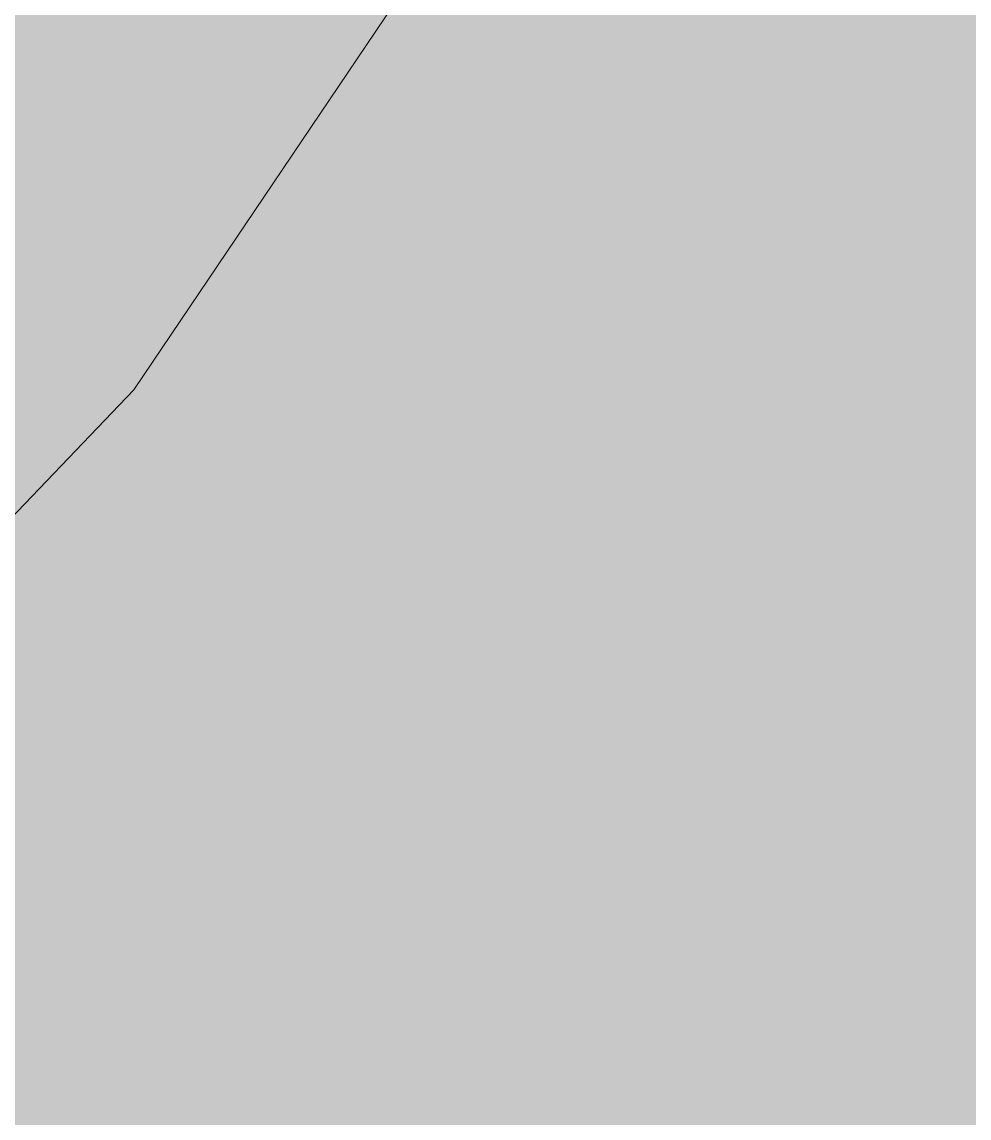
# Model space of a CAD drawing. Header units: metres. Extents: x -6 to 1255, y -2 to 532.
# Drawn here: x 1089.22 to 1096.07, y 400.66 to 408.59 of the extents above; entities that cross this region are included whole.
import ezdxf

# ---------------------------------------------------------------- set-up
doc = ezdxf.new("R2010")
doc.units = ezdxf.units.M
doc.header["$MEASUREMENT"] = 0
doc.layers.add('TPX_BUILDINGS_HATCH', color=7, linetype='CONTINUOUS', lineweight=0, true_color=0xf0f0f0)
doc.layers.add('TPX_RELIEF_CONTOUR_LINES', color=7, linetype='CONTINUOUS', lineweight=0, true_color=0x969696)

msp = doc.modelspace()

# ---------------------------------------------------------------- hatches: boundary and pattern name
at = {"layer": 'TPX_BUILDINGS_HATCH'}
h = msp.add_hatch(color=256, dxfattribs=at)
h.paths.add_polyline_path([(1080.5662, 405.2553), (1078.2902, 401.6633), (1096.1897, 393.8128), (1098.1097, 397.4328), (1098.7197, 398.5828), (1101.1192, 403.0933), (1103.7202, 407.9828), (1105.5802, 411.4928), (1106.0302, 412.3328), (1108.5002, 416.9828), (1111.6502, 422.9128), (1111.2202, 423.1628), (1104.3002, 427.1228), (1097.3202, 431.1028), (1096.6202, 430.3228), (1094.3402, 427.8128), (1092.0102, 425.2328), (1092.9502, 424.7328), (1091.8602, 423.0128), (1090.8102, 421.3528), (1090.1902, 420.3928), (1092.7602, 419.0928), (1089.8002, 414.3528), (1087.1702, 415.6228), (1086.3302, 414.3028), (1084.6722, 411.7013), (1082.8502, 408.8428), (1081.8102, 407.2128), (1080.7802, 405.5928), (1080.5662, 405.2553)])
h.paths.add_polyline_path([(1097.7802, 422.3228), (1099.2102, 425.2228), (1104.7702, 422.3328), (1103.3702, 419.5328), (1097.7802, 422.3228)], flags=16)

# ---------------------------------------------------------------- linework, layer by layer
at = {"layer": 'TPX_RELIEF_CONTOUR_LINES', "elevation": 0.0451}
msp.add_lwpolyline([(1095.9585, 414.7214), (1090.0305, 405.9275), (1081.2379, 396.7335), (1081.871, 394.7348), (1081.0378, 392.7362), (1081.0385, 390.7375), (1080.0394, 389.8151), (1076.8754, 388.7389), (1072.8456, 382.7429)], dxfattribs=at)

doc.saveas('drawing.dxf')
